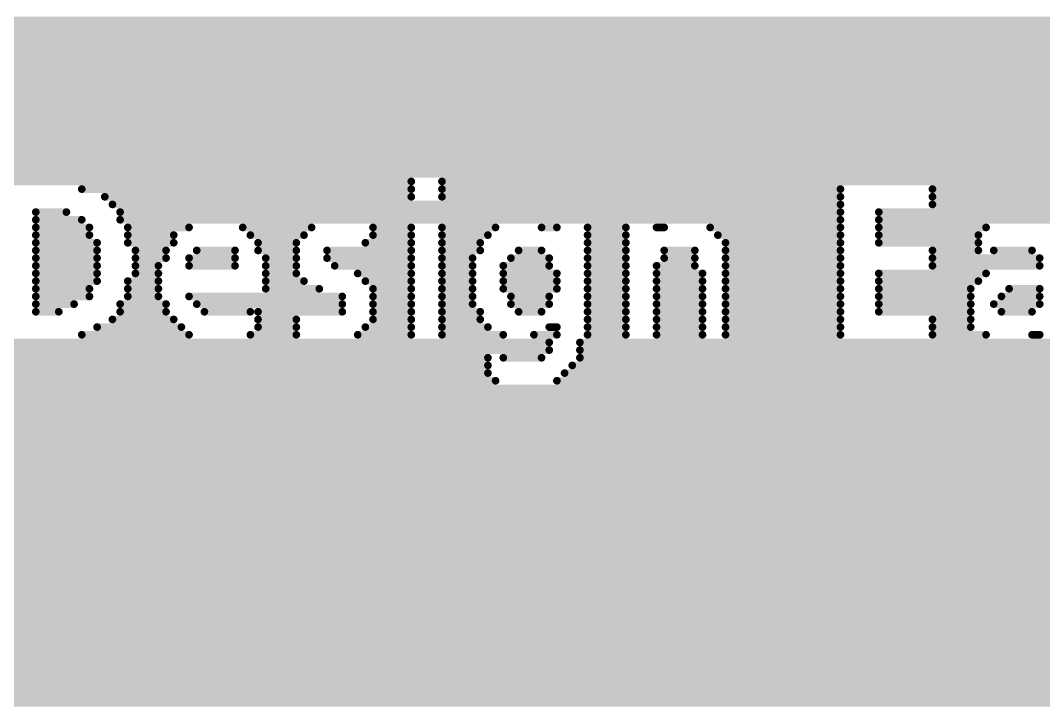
# Model space of a CAD drawing. Header units: millimetres. Extents: x 5 to 297, y 5 to 198.
# Drawn here: x 162.08 to 168.86, y 25.63 to 30.18 of the extents above; entities that cross this region are included whole.
import ezdxf

# ---------------------------------------------------------------- set-up
doc = ezdxf.new("R2010")
doc.units = ezdxf.units.MM
doc.layers.add('Mechanical16', color=56, linetype='Continuous')

msp = doc.modelspace()

# ---------------------------------------------------------------- linework, layer by layer
at = {"layer": 'Mechanical16', "const_width": 0.0508}
for points in [[(145.161, 30.1752), (175.133, 30.1752)], [(145.161, 30.1244), (175.133, 30.1244)], [(145.161, 30.0736), (175.133, 30.0736)], [(145.161, 30.0228), (175.133, 30.0228)], [(145.161, 29.972), (175.133, 29.972)], [(145.161, 29.9212), (175.133, 29.9212)], [(145.161, 29.8704), (175.133, 29.8704)], [(145.161, 29.8196), (175.133, 29.8196)], [(145.161, 29.7688), (175.133, 29.7688)], [(145.161, 29.718), (175.133, 29.718)], [(145.161, 29.6672), (175.133, 29.6672)], [(145.161, 29.6164), (175.133, 29.6164)], [(145.161, 29.5656), (175.133, 29.5656)], [(145.161, 29.5148), (175.133, 29.5148)], [(145.161, 29.464), (175.133, 29.464)], [(145.161, 29.4132), (175.133, 29.4132)], [(145.161, 29.3624), (175.133, 29.3624)], [(145.161, 29.3116), (175.133, 29.3116)], [(145.161, 29.2608), (175.133, 29.2608)], [(145.161, 29.21), (175.133, 29.21)], [(154.5082, 29.1592), (172.1358, 29.1592)], [(159.7406, 29.1084), (164.6682, 29.1084)], [(164.8714, 29.1084), (170.0022, 29.1084)], [(162.4838, 29.0576), (164.6682, 29.0576)], [(162.6362, 29.0068), (164.6682, 29.0068)], [(164.8714, 29.0576), (167.513, 29.0576)], [(164.8714, 29.0068), (167.513, 29.0068)], [(168.1226, 29.0576), (170.0022, 29.0576)], [(168.1226, 29.0068), (170.0022, 29.0068)], [(162.687, 28.956), (167.513, 28.956)], [(168.1226, 28.956), (172.2882, 28.956)], [(162.179, 28.9052), (162.3822, 28.9052)], [(162.7378, 28.9052), (167.513, 28.9052)], [(167.767, 28.9052), (172.2882, 28.9052)], [(162.179, 28.8544), (162.4838, 28.8544)], [(162.179, 28.8036), (162.5346, 28.8036)], [(162.7378, 28.8544), (167.513, 28.8544)], [(162.7886, 28.8036), (163.195, 28.8036)], [(163.5506, 28.8036), (164.0078, 28.8036)], [(164.4142, 28.8036), (164.6682, 28.8036)], [(164.8714, 28.8036), (165.227, 28.8036)], [(165.5318, 28.8036), (165.6334, 28.8036)], [(165.8366, 28.8036), (166.0906, 28.8036)], [(166.2938, 28.8036), (166.3446, 28.8036)], [(166.6494, 28.8036), (167.513, 28.8036)], [(167.767, 28.8544), (172.2882, 28.8544)], [(167.767, 28.8036), (168.4782, 28.8036)], [(162.179, 28.7528), (162.5346, 28.7528)], [(162.7886, 28.7528), (163.0934, 28.7528)], [(163.6014, 28.7528), (163.957, 28.7528)], [(164.4142, 28.7528), (164.6682, 28.7528)], [(164.8714, 28.7528), (165.1762, 28.7528)], [(165.8366, 28.7528), (166.0906, 28.7528)], [(166.7002, 28.7528), (167.513, 28.7528)], [(167.767, 28.7528), (168.4274, 28.7528)], [(162.179, 28.702), (162.5854, 28.702)], [(162.7886, 28.702), (163.0934, 28.702)], [(163.6522, 28.702), (163.9062, 28.702)], [(164.3634, 28.702), (164.6682, 28.702)], [(164.8714, 28.702), (165.1254, 28.702)], [(165.8366, 28.702), (166.0906, 28.702)], [(166.751, 28.702), (167.513, 28.702)], [(167.767, 28.702), (168.4274, 28.702)], [(162.179, 28.6512), (162.5854, 28.6512)], [(162.179, 28.6004), (162.5854, 28.6004)], [(162.8394, 28.6512), (163.0426, 28.6512)], [(162.8394, 28.6004), (163.0426, 28.6004)], [(163.195, 28.6004), (163.4998, 28.6004)], [(163.2458, 28.6512), (163.4998, 28.6512)], [(163.6522, 28.6512), (163.9062, 28.6512)], [(163.703, 28.6004), (163.9062, 28.6004)], [(164.1094, 28.6512), (164.6682, 28.6512)], [(164.1094, 28.6004), (164.6682, 28.6004)], [(164.8714, 28.6512), (165.1254, 28.6512)], [(164.8714, 28.6004), (165.0746, 28.6004)], [(165.3286, 28.6004), (165.5826, 28.6004)], [(165.3794, 28.6512), (165.5318, 28.6512)], [(165.8366, 28.6512), (166.0906, 28.6512)], [(165.8366, 28.6004), (166.0906, 28.6004)], [(166.3446, 28.6512), (166.5478, 28.6512)], [(166.3446, 28.6004), (166.5478, 28.6004)], [(166.751, 28.6512), (167.513, 28.6512)], [(166.751, 28.6004), (167.513, 28.6004)], [(168.1226, 28.6512), (168.4274, 28.6512)], [(168.1226, 28.6004), (168.8338, 28.6004)], [(168.529, 28.6512), (168.783, 28.6512)], [(162.179, 28.5496), (162.5854, 28.5496)], [(162.8394, 28.5496), (162.9918, 28.5496)], [(163.195, 28.5496), (163.4998, 28.5496)], [(163.703, 28.5496), (163.9062, 28.5496)], [(164.1602, 28.5496), (164.6682, 28.5496)], [(164.8714, 28.5496), (165.0746, 28.5496)], [(165.2778, 28.5496), (165.5826, 28.5496)], [(165.8366, 28.5496), (166.0906, 28.5496)], [(166.2938, 28.5496), (166.5478, 28.5496)], [(166.751, 28.5496), (167.513, 28.5496)], [(168.1226, 28.5496), (168.8338, 28.5496)], [(162.179, 28.4988), (162.5854, 28.4988)], [(162.8394, 28.4988), (162.9918, 28.4988)], [(163.703, 28.4988), (163.9062, 28.4988)], [(164.3126, 28.4988), (164.6682, 28.4988)], [(164.8714, 28.4988), (165.0746, 28.4988)], [(165.2778, 28.4988), (165.6334, 28.4988)], [(165.8366, 28.4988), (166.0906, 28.4988)], [(166.2938, 28.4988), (166.5986, 28.4988)], [(166.751, 28.4988), (167.513, 28.4988)], [(167.767, 28.4988), (168.4782, 28.4988)], [(162.179, 28.448), (162.5854, 28.448)], [(162.179, 28.3972), (162.5346, 28.3972)], [(162.7886, 28.448), (162.9918, 28.448)], [(162.7886, 28.3972), (162.9918, 28.3972)], [(163.703, 28.448), (163.957, 28.448)], [(163.703, 28.3972), (164.0586, 28.3972)], [(164.3634, 28.448), (164.6682, 28.448)], [(164.4142, 28.3972), (164.6682, 28.3972)], [(164.8714, 28.448), (165.0746, 28.448)], [(164.8714, 28.3972), (165.0746, 28.3972)], [(165.2778, 28.448), (165.6334, 28.448)], [(165.2778, 28.3972), (165.6334, 28.3972)], [(165.8366, 28.448), (166.0906, 28.448)], [(165.8366, 28.3972), (166.0906, 28.3972)], [(166.2938, 28.448), (166.5986, 28.448)], [(166.2938, 28.3972), (166.5986, 28.3972)], [(166.751, 28.448), (167.513, 28.448)], [(166.751, 28.3972), (167.513, 28.3972)], [(167.767, 28.448), (168.4274, 28.448)], [(167.767, 28.3972), (168.3766, 28.3972)], [(168.6306, 28.3972), (168.8338, 28.3972)], [(162.179, 28.3464), (162.5346, 28.3464)], [(162.7886, 28.3464), (162.9918, 28.3464)], [(163.195, 28.3464), (164.211, 28.3464)], [(164.4142, 28.3464), (164.6682, 28.3464)], [(164.8714, 28.3464), (165.0746, 28.3464)], [(165.3286, 28.3464), (165.5826, 28.3464)], [(165.8366, 28.3464), (166.0906, 28.3464)], [(166.2938, 28.3464), (166.5986, 28.3464)], [(166.751, 28.3464), (167.513, 28.3464)], [(167.767, 28.3464), (168.3766, 28.3464)], [(168.5798, 28.3464), (168.8338, 28.3464)], [(162.179, 28.2956), (162.433, 28.2956)], [(162.7378, 28.2956), (163.0426, 28.2956)], [(163.2458, 28.2956), (164.211, 28.2956)], [(164.4142, 28.2956), (164.6682, 28.2956)], [(164.8714, 28.2956), (165.0746, 28.2956)], [(165.3286, 28.2956), (165.5826, 28.2956)], [(165.8366, 28.2956), (166.0906, 28.2956)], [(166.2938, 28.2956), (166.5986, 28.2956)], [(166.751, 28.2956), (167.513, 28.2956)], [(167.767, 28.2956), (168.3766, 28.2956)], [(168.529, 28.2956), (168.8338, 28.2956)], [(162.179, 28.2448), (162.3314, 28.2448)], [(162.687, 28.194), (163.0934, 28.194)], [(162.7378, 28.2448), (163.0426, 28.2448)], [(163.2966, 28.2448), (163.6014, 28.2448)], [(163.6522, 28.2448), (164.211, 28.2448)], [(163.6522, 28.194), (163.9062, 28.194)], [(164.4142, 28.2448), (164.6682, 28.2448)], [(164.4142, 28.194), (164.6682, 28.194)], [(164.8714, 28.2448), (165.1254, 28.2448)], [(164.8714, 28.194), (165.1254, 28.194)], [(165.3794, 28.2448), (165.5318, 28.2448)], [(165.8366, 28.2448), (166.0906, 28.2448)], [(165.8366, 28.194), (166.0906, 28.194)], [(166.2938, 28.2448), (166.5986, 28.2448)], [(166.2938, 28.194), (166.5986, 28.194)], [(166.751, 28.2448), (167.513, 28.2448)], [(166.751, 28.194), (167.513, 28.194)], [(167.767, 28.2448), (168.3766, 28.2448)], [(168.1226, 28.194), (168.3766, 28.194)], [(168.5798, 28.2448), (168.783, 28.2448)], [(162.5854, 28.1432), (163.1442, 28.1432)], [(163.6522, 28.1432), (163.9062, 28.1432)], [(164.3634, 28.1432), (164.6682, 28.1432)], [(164.8714, 28.1432), (165.1762, 28.1432)], [(165.5826, 28.1432), (165.6334, 28.1432)], [(165.8366, 28.1432), (166.0906, 28.1432)], [(166.2938, 28.1432), (166.5986, 28.1432)], [(166.751, 28.1432), (167.513, 28.1432)], [(168.1226, 28.1432), (168.3766, 28.1432)], [(162.4838, 28.0924), (163.195, 28.0924)], [(163.6014, 28.0924), (163.9062, 28.0924)], [(164.3126, 28.0924), (164.6682, 28.0924)], [(164.8714, 28.0924), (165.2778, 28.0924)], [(165.481, 28.0924), (165.6334, 28.0924)], [(165.8366, 28.0924), (166.0906, 28.0924)], [(166.2938, 28.0924), (166.5986, 28.0924)], [(166.751, 28.0924), (167.513, 28.0924)], [(168.1226, 28.0924), (168.4782, 28.0924)], [(168.783, 28.0924), (168.8338, 28.0924)], [(152.6794, 28.0416), (165.5826, 28.0416)], [(152.6794, 27.9908), (165.5826, 27.9908)], [(165.7858, 28.0416), (175.133, 28.0416)], [(165.7858, 27.9908), (175.133, 27.9908)], [(152.6286, 27.94), (165.1762, 27.94)], [(165.2778, 27.94), (165.5318, 27.94)], [(165.7858, 27.94), (175.133, 27.94)], [(152.6286, 27.8892), (165.1762, 27.8892)], [(165.735, 27.8892), (175.133, 27.8892)], [(152.527, 27.7876), (165.227, 27.7876)], [(152.5778, 27.8384), (165.1762, 27.8384)], [(165.6334, 27.7876), (175.133, 27.7876)], [(165.6842, 27.8384), (175.133, 27.8384)], [(145.161, 27.7368), (175.133, 27.7368)], [(145.161, 27.686), (175.133, 27.686)], [(145.161, 27.6352), (175.133, 27.6352)], [(145.161, 27.5844), (175.133, 27.5844)], [(145.161, 27.5336), (175.133, 27.5336)], [(145.161, 27.4828), (175.133, 27.4828)], [(145.161, 27.432), (175.133, 27.432)], [(145.161, 27.3812), (175.133, 27.3812)], [(145.161, 27.3304), (175.133, 27.3304)], [(145.161, 27.2796), (175.133, 27.2796)], [(145.161, 27.2288), (175.133, 27.2288)], [(145.161, 27.178), (175.133, 27.178)], [(145.161, 27.1272), (175.133, 27.1272)], [(145.161, 27.0764), (175.133, 27.0764)], [(145.161, 27.0256), (175.0822, 27.0256)], [(145.161, 26.9748), (175.0822, 26.9748)], [(145.161, 26.924), (175.0822, 26.924)], [(145.161, 26.8732), (175.0314, 26.8732)], [(145.161, 26.8224), (175.0314, 26.8224)], [(145.161, 26.7716), (175.0314, 26.7716)], [(145.161, 26.7208), (174.9806, 26.7208)], [(145.161, 26.67), (174.9806, 26.67)], [(145.161, 26.6192), (174.9298, 26.6192)], [(145.161, 26.5684), (174.9298, 26.5684)], [(145.161, 26.5176), (174.879, 26.5176)], [(145.161, 26.4668), (174.8282, 26.4668)], [(145.161, 26.416), (174.8282, 26.416)], [(145.161, 26.3652), (174.7774, 26.3652)], [(145.161, 26.3144), (174.7266, 26.3144)], [(145.161, 26.2636), (174.6758, 26.2636)], [(145.161, 26.2128), (174.625, 26.2128)], [(145.161, 26.162), (174.5742, 26.162)], [(145.161, 26.1112), (174.5234, 26.1112)], [(145.161, 26.0604), (174.4726, 26.0604)], [(145.161, 26.0096), (174.4218, 26.0096)], [(145.161, 25.9588), (174.371, 25.9588)], [(145.161, 25.908), (174.3202, 25.908)], [(145.161, 25.8572), (174.2186, 25.8572)], [(145.161, 25.8064), (174.1678, 25.8064)], [(145.161, 25.7556), (174.0662, 25.7556)], [(145.161, 25.7048), (173.9646, 25.7048)], [(145.161, 25.654), (173.863, 25.654)]]:
    msp.add_lwpolyline(points, dxfattribs=at)
at = {"layer": 'Mechanical16', "const_width": 0.0254}
for points in [[(164.6555, 29.1084, 1), (164.6809, 29.1084, 1)], [(164.8587, 29.1084, 1), (164.8841, 29.1084, 1)], [(162.4711, 29.0576, 1), (162.4965, 29.0576, 1)], [(162.6235, 29.0068, 1), (162.6489, 29.0068, 1)], [(164.6555, 29.0576, 1), (164.6809, 29.0576, 1)], [(164.6555, 29.0068, 1), (164.6809, 29.0068, 1)], [(164.8587, 29.0576, 1), (164.8841, 29.0576, 1)], [(164.8587, 29.0068, 1), (164.8841, 29.0068, 1)], [(167.5003, 29.0576, 1), (167.5257, 29.0576, 1)], [(167.5003, 29.0068, 1), (167.5257, 29.0068, 1)], [(168.1099, 29.0576, 1), (168.1353, 29.0576, 1)], [(168.1099, 29.0068, 1), (168.1353, 29.0068, 1)], [(162.6743, 28.956, 1), (162.6997, 28.956, 1)], [(167.5003, 28.956, 1), (167.5257, 28.956, 1)], [(168.1099, 28.956, 1), (168.1353, 28.956, 1)], [(162.1663, 28.9052, 1), (162.1917, 28.9052, 1)], [(162.3695, 28.9052, 1), (162.3949, 28.9052, 1)], [(162.7251, 28.9052, 1), (162.7505, 28.9052, 1)], [(167.5003, 28.9052, 1), (167.5257, 28.9052, 1)], [(167.7543, 28.9052, 1), (167.7797, 28.9052, 1)], [(162.1663, 28.8544, 1), (162.1917, 28.8544, 1)], [(162.1663, 28.8036, 1), (162.1917, 28.8036, 1)], [(162.4711, 28.8544, 1), (162.4965, 28.8544, 1)], [(162.5219, 28.8036, 1), (162.5473, 28.8036, 1)], [(162.7251, 28.8544, 1), (162.7505, 28.8544, 1)], [(162.7759, 28.8036, 1), (162.8013, 28.8036, 1)], [(163.1823, 28.8036, 1), (163.2077, 28.8036, 1)], [(163.5379, 28.8036, 1), (163.5633, 28.8036, 1)], [(163.9951, 28.8036, 1), (164.0205, 28.8036, 1)], [(164.4015, 28.8036, 1), (164.4269, 28.8036, 1)], [(164.6555, 28.8036, 1), (164.6809, 28.8036, 1)], [(164.8587, 28.8036, 1), (164.8841, 28.8036, 1)], [(165.2143, 28.8036, 1), (165.2397, 28.8036, 1)], [(165.5191, 28.8036, 1), (165.5445, 28.8036, 1)], [(165.6207, 28.8036, 1), (165.6461, 28.8036, 1)], [(165.8239, 28.8036, 1), (165.8493, 28.8036, 1)], [(166.0779, 28.8036, 1), (166.1033, 28.8036, 1)], [(166.2811, 28.8036, 1), (166.3065, 28.8036, 1)], [(166.3319, 28.8036, 1), (166.3573, 28.8036, 1)], [(166.6367, 28.8036, 1), (166.6621, 28.8036, 1)], [(167.5003, 28.8544, 1), (167.5257, 28.8544, 1)], [(167.5003, 28.8036, 1), (167.5257, 28.8036, 1)], [(167.7543, 28.8544, 1), (167.7797, 28.8544, 1)], [(167.7543, 28.8036, 1), (167.7797, 28.8036, 1)], [(168.4655, 28.8036, 1), (168.4909, 28.8036, 1)], [(162.1663, 28.7528, 1), (162.1917, 28.7528, 1)], [(162.5219, 28.7528, 1), (162.5473, 28.7528, 1)], [(162.7759, 28.7528, 1), (162.8013, 28.7528, 1)], [(163.0807, 28.7528, 1), (163.1061, 28.7528, 1)], [(163.5887, 28.7528, 1), (163.6141, 28.7528, 1)], [(163.9443, 28.7528, 1), (163.9697, 28.7528, 1)], [(164.4015, 28.7528, 1), (164.4269, 28.7528, 1)], [(164.6555, 28.7528, 1), (164.6809, 28.7528, 1)], [(164.8587, 28.7528, 1), (164.8841, 28.7528, 1)], [(165.1635, 28.7528, 1), (165.1889, 28.7528, 1)], [(165.8239, 28.7528, 1), (165.8493, 28.7528, 1)], [(166.0779, 28.7528, 1), (166.1033, 28.7528, 1)], [(166.6875, 28.7528, 1), (166.7129, 28.7528, 1)], [(167.5003, 28.7528, 1), (167.5257, 28.7528, 1)], [(167.7543, 28.7528, 1), (167.7797, 28.7528, 1)], [(168.4147, 28.7528, 1), (168.4401, 28.7528, 1)], [(162.1663, 28.702, 1), (162.1917, 28.702, 1)], [(162.5727, 28.702, 1), (162.5981, 28.702, 1)], [(162.7759, 28.702, 1), (162.8013, 28.702, 1)], [(163.0807, 28.702, 1), (163.1061, 28.702, 1)], [(163.6395, 28.702, 1), (163.6649, 28.702, 1)], [(163.8935, 28.702, 1), (163.9189, 28.702, 1)], [(164.3507, 28.702, 1), (164.3761, 28.702, 1)], [(164.6555, 28.702, 1), (164.6809, 28.702, 1)], [(164.8587, 28.702, 1), (164.8841, 28.702, 1)], [(165.1127, 28.702, 1), (165.1381, 28.702, 1)], [(165.8239, 28.702, 1), (165.8493, 28.702, 1)], [(166.0779, 28.702, 1), (166.1033, 28.702, 1)], [(166.7383, 28.702, 1), (166.7637, 28.702, 1)], [(167.5003, 28.702, 1), (167.5257, 28.702, 1)], [(167.7543, 28.702, 1), (167.7797, 28.702, 1)], [(168.4147, 28.702, 1), (168.4401, 28.702, 1)], [(162.1663, 28.6512, 1), (162.1917, 28.6512, 1)], [(162.1663, 28.6004, 1), (162.1917, 28.6004, 1)], [(162.5727, 28.6512, 1), (162.5981, 28.6512, 1)], [(162.5727, 28.6004, 1), (162.5981, 28.6004, 1)], [(162.8267, 28.6512, 1), (162.8521, 28.6512, 1)], [(162.8267, 28.6004, 1), (162.8521, 28.6004, 1)], [(163.0299, 28.6512, 1), (163.0553, 28.6512, 1)], [(163.0299, 28.6004, 1), (163.0553, 28.6004, 1)], [(163.1823, 28.6004, 1), (163.2077, 28.6004, 1)], [(163.2331, 28.6512, 1), (163.2585, 28.6512, 1)], [(163.4871, 28.6512, 1), (163.5125, 28.6512, 1)], [(163.4871, 28.6004, 1), (163.5125, 28.6004, 1)], [(163.6395, 28.6512, 1), (163.6649, 28.6512, 1)], [(163.6903, 28.6004, 1), (163.7157, 28.6004, 1)], [(163.8935, 28.6512, 1), (163.9189, 28.6512, 1)], [(163.8935, 28.6004, 1), (163.9189, 28.6004, 1)], [(164.0967, 28.6512, 1), (164.1221, 28.6512, 1)], [(164.0967, 28.6004, 1), (164.1221, 28.6004, 1)], [(164.6555, 28.6512, 1), (164.6809, 28.6512, 1)], [(164.6555, 28.6004, 1), (164.6809, 28.6004, 1)], [(164.8587, 28.6512, 1), (164.8841, 28.6512, 1)], [(164.8587, 28.6004, 1), (164.8841, 28.6004, 1)], [(165.0619, 28.6004, 1), (165.0873, 28.6004, 1)], [(165.1127, 28.6512, 1), (165.1381, 28.6512, 1)], [(165.3159, 28.6004, 1), (165.3413, 28.6004, 1)], [(165.3667, 28.6512, 1), (165.3921, 28.6512, 1)], [(165.5191, 28.6512, 1), (165.5445, 28.6512, 1)], [(165.5699, 28.6004, 1), (165.5953, 28.6004, 1)], [(165.8239, 28.6512, 1), (165.8493, 28.6512, 1)], [(165.8239, 28.6004, 1), (165.8493, 28.6004, 1)], [(166.0779, 28.6512, 1), (166.1033, 28.6512, 1)], [(166.0779, 28.6004, 1), (166.1033, 28.6004, 1)], [(166.3319, 28.6512, 1), (166.3573, 28.6512, 1)], [(166.3319, 28.6004, 1), (166.3573, 28.6004, 1)], [(166.5351, 28.6512, 1), (166.5605, 28.6512, 1)], [(166.5351, 28.6004, 1), (166.5605, 28.6004, 1)], [(166.7383, 28.6512, 1), (166.7637, 28.6512, 1)], [(166.7383, 28.6004, 1), (166.7637, 28.6004, 1)], [(167.5003, 28.6512, 1), (167.5257, 28.6512, 1)], [(167.5003, 28.6004, 1), (167.5257, 28.6004, 1)], [(168.1099, 28.6512, 1), (168.1353, 28.6512, 1)], [(168.1099, 28.6004, 1), (168.1353, 28.6004, 1)], [(168.4147, 28.6512, 1), (168.4401, 28.6512, 1)], [(168.5163, 28.6512, 1), (168.5417, 28.6512, 1)], [(168.7703, 28.6512, 1), (168.7957, 28.6512, 1)], [(168.8211, 28.6004, 1), (168.8465, 28.6004, 1)], [(162.1663, 28.5496, 1), (162.1917, 28.5496, 1)], [(162.5727, 28.5496, 1), (162.5981, 28.5496, 1)], [(162.8267, 28.5496, 1), (162.8521, 28.5496, 1)], [(162.9791, 28.5496, 1), (163.0045, 28.5496, 1)], [(163.1823, 28.5496, 1), (163.2077, 28.5496, 1)], [(163.4871, 28.5496, 1), (163.5125, 28.5496, 1)], [(163.6903, 28.5496, 1), (163.7157, 28.5496, 1)], [(163.8935, 28.5496, 1), (163.9189, 28.5496, 1)], [(164.1475, 28.5496, 1), (164.1729, 28.5496, 1)], [(164.6555, 28.5496, 1), (164.6809, 28.5496, 1)], [(164.8587, 28.5496, 1), (164.8841, 28.5496, 1)], [(165.0619, 28.5496, 1), (165.0873, 28.5496, 1)], [(165.2651, 28.5496, 1), (165.2905, 28.5496, 1)], [(165.5699, 28.5496, 1), (165.5953, 28.5496, 1)], [(165.8239, 28.5496, 1), (165.8493, 28.5496, 1)], [(166.0779, 28.5496, 1), (166.1033, 28.5496, 1)], [(166.2811, 28.5496, 1), (166.3065, 28.5496, 1)], [(166.5351, 28.5496, 1), (166.5605, 28.5496, 1)], [(166.7383, 28.5496, 1), (166.7637, 28.5496, 1)], [(167.5003, 28.5496, 1), (167.5257, 28.5496, 1)], [(168.1099, 28.5496, 1), (168.1353, 28.5496, 1)], [(168.8211, 28.5496, 1), (168.8465, 28.5496, 1)], [(162.1663, 28.4988, 1), (162.1917, 28.4988, 1)], [(162.5727, 28.4988, 1), (162.5981, 28.4988, 1)], [(162.8267, 28.4988, 1), (162.8521, 28.4988, 1)], [(162.9791, 28.4988, 1), (163.0045, 28.4988, 1)], [(163.6903, 28.4988, 1), (163.7157, 28.4988, 1)], [(163.8935, 28.4988, 1), (163.9189, 28.4988, 1)], [(164.2999, 28.4988, 1), (164.3253, 28.4988, 1)], [(164.6555, 28.4988, 1), (164.6809, 28.4988, 1)], [(164.8587, 28.4988, 1), (164.8841, 28.4988, 1)], [(165.0619, 28.4988, 1), (165.0873, 28.4988, 1)], [(165.2651, 28.4988, 1), (165.2905, 28.4988, 1)], [(165.6207, 28.4988, 1), (165.6461, 28.4988, 1)], [(165.8239, 28.4988, 1), (165.8493, 28.4988, 1)], [(166.0779, 28.4988, 1), (166.1033, 28.4988, 1)], [(166.2811, 28.4988, 1), (166.3065, 28.4988, 1)], [(166.5859, 28.4988, 1), (166.6113, 28.4988, 1)], [(166.7383, 28.4988, 1), (166.7637, 28.4988, 1)], [(167.5003, 28.4988, 1), (167.5257, 28.4988, 1)], [(167.7543, 28.4988, 1), (167.7797, 28.4988, 1)], [(168.4655, 28.4988, 1), (168.4909, 28.4988, 1)], [(162.1663, 28.448, 1), (162.1917, 28.448, 1)], [(162.1663, 28.3972, 1), (162.1917, 28.3972, 1)], [(162.5219, 28.3972, 1), (162.5473, 28.3972, 1)], [(162.5727, 28.448, 1), (162.5981, 28.448, 1)], [(162.7759, 28.448, 1), (162.8013, 28.448, 1)], [(162.7759, 28.3972, 1), (162.8013, 28.3972, 1)], [(162.9791, 28.448, 1), (163.0045, 28.448, 1)], [(162.9791, 28.3972, 1), (163.0045, 28.3972, 1)], [(163.6903, 28.448, 1), (163.7157, 28.448, 1)], [(163.6903, 28.3972, 1), (163.7157, 28.3972, 1)], [(163.9443, 28.448, 1), (163.9697, 28.448, 1)], [(164.0459, 28.3972, 1), (164.0713, 28.3972, 1)], [(164.3507, 28.448, 1), (164.3761, 28.448, 1)], [(164.4015, 28.3972, 1), (164.4269, 28.3972, 1)], [(164.6555, 28.448, 1), (164.6809, 28.448, 1)], [(164.6555, 28.3972, 1), (164.6809, 28.3972, 1)], [(164.8587, 28.448, 1), (164.8841, 28.448, 1)], [(164.8587, 28.3972, 1), (164.8841, 28.3972, 1)], [(165.0619, 28.448, 1), (165.0873, 28.448, 1)], [(165.0619, 28.3972, 1), (165.0873, 28.3972, 1)], [(165.2651, 28.448, 1), (165.2905, 28.448, 1)], [(165.2651, 28.3972, 1), (165.2905, 28.3972, 1)], [(165.6207, 28.448, 1), (165.6461, 28.448, 1)], [(165.6207, 28.3972, 1), (165.6461, 28.3972, 1)], [(165.8239, 28.448, 1), (165.8493, 28.448, 1)], [(165.8239, 28.3972, 1), (165.8493, 28.3972, 1)], [(166.0779, 28.448, 1), (166.1033, 28.448, 1)], [(166.0779, 28.3972, 1), (166.1033, 28.3972, 1)], [(166.2811, 28.448, 1), (166.3065, 28.448, 1)], [(166.2811, 28.3972, 1), (166.3065, 28.3972, 1)], [(166.5859, 28.448, 1), (166.6113, 28.448, 1)], [(166.5859, 28.3972, 1), (166.6113, 28.3972, 1)], [(166.7383, 28.448, 1), (166.7637, 28.448, 1)], [(166.7383, 28.3972, 1), (166.7637, 28.3972, 1)], [(167.5003, 28.448, 1), (167.5257, 28.448, 1)], [(167.5003, 28.3972, 1), (167.5257, 28.3972, 1)], [(167.7543, 28.448, 1), (167.7797, 28.448, 1)], [(167.7543, 28.3972, 1), (167.7797, 28.3972, 1)], [(168.3639, 28.3972, 1), (168.3893, 28.3972, 1)], [(168.4147, 28.448, 1), (168.4401, 28.448, 1)], [(168.6179, 28.3972, 1), (168.6433, 28.3972, 1)], [(168.8211, 28.3972, 1), (168.8465, 28.3972, 1)], [(162.1663, 28.3464, 1), (162.1917, 28.3464, 1)], [(162.5219, 28.3464, 1), (162.5473, 28.3464, 1)], [(162.7759, 28.3464, 1), (162.8013, 28.3464, 1)], [(162.9791, 28.3464, 1), (163.0045, 28.3464, 1)], [(163.1823, 28.3464, 1), (163.2077, 28.3464, 1)], [(164.1983, 28.3464, 1), (164.2237, 28.3464, 1)], [(164.4015, 28.3464, 1), (164.4269, 28.3464, 1)], [(164.6555, 28.3464, 1), (164.6809, 28.3464, 1)], [(164.8587, 28.3464, 1), (164.8841, 28.3464, 1)], [(165.0619, 28.3464, 1), (165.0873, 28.3464, 1)], [(165.3159, 28.3464, 1), (165.3413, 28.3464, 1)], [(165.5699, 28.3464, 1), (165.5953, 28.3464, 1)], [(165.8239, 28.3464, 1), (165.8493, 28.3464, 1)], [(166.0779, 28.3464, 1), (166.1033, 28.3464, 1)], [(166.2811, 28.3464, 1), (166.3065, 28.3464, 1)], [(166.5859, 28.3464, 1), (166.6113, 28.3464, 1)], [(166.7383, 28.3464, 1), (166.7637, 28.3464, 1)], [(167.5003, 28.3464, 1), (167.5257, 28.3464, 1)], [(167.7543, 28.3464, 1), (167.7797, 28.3464, 1)], [(168.3639, 28.3464, 1), (168.3893, 28.3464, 1)], [(168.5671, 28.3464, 1), (168.5925, 28.3464, 1)], [(168.8211, 28.3464, 1), (168.8465, 28.3464, 1)], [(162.1663, 28.2956, 1), (162.1917, 28.2956, 1)], [(162.4203, 28.2956, 1), (162.4457, 28.2956, 1)], [(162.7251, 28.2956, 1), (162.7505, 28.2956, 1)], [(163.0299, 28.2956, 1), (163.0553, 28.2956, 1)], [(163.2331, 28.2956, 1), (163.2585, 28.2956, 1)], [(164.1983, 28.2956, 1), (164.2237, 28.2956, 1)], [(164.4015, 28.2956, 1), (164.4269, 28.2956, 1)], [(164.6555, 28.2956, 1), (164.6809, 28.2956, 1)], [(164.8587, 28.2956, 1), (164.8841, 28.2956, 1)], [(165.0619, 28.2956, 1), (165.0873, 28.2956, 1)], [(165.3159, 28.2956, 1), (165.3413, 28.2956, 1)], [(165.5699, 28.2956, 1), (165.5953, 28.2956, 1)], [(165.8239, 28.2956, 1), (165.8493, 28.2956, 1)], [(166.0779, 28.2956, 1), (166.1033, 28.2956, 1)], [(166.2811, 28.2956, 1), (166.3065, 28.2956, 1)], [(166.5859, 28.2956, 1), (166.6113, 28.2956, 1)], [(166.7383, 28.2956, 1), (166.7637, 28.2956, 1)], [(167.5003, 28.2956, 1), (167.5257, 28.2956, 1)], [(167.7543, 28.2956, 1), (167.7797, 28.2956, 1)], [(168.3639, 28.2956, 1), (168.3893, 28.2956, 1)], [(168.5163, 28.2956, 1), (168.5417, 28.2956, 1)], [(168.8211, 28.2956, 1), (168.8465, 28.2956, 1)], [(162.1663, 28.2448, 1), (162.1917, 28.2448, 1)], [(162.3187, 28.2448, 1), (162.3441, 28.2448, 1)], [(162.6743, 28.194, 1), (162.6997, 28.194, 1)], [(162.7251, 28.2448, 1), (162.7505, 28.2448, 1)], [(163.0299, 28.2448, 1), (163.0553, 28.2448, 1)], [(163.0807, 28.194, 1), (163.1061, 28.194, 1)], [(163.2839, 28.2448, 1), (163.3093, 28.2448, 1)], [(163.5887, 28.2448, 1), (163.6141, 28.2448, 1)], [(163.6395, 28.2448, 1), (163.6649, 28.2448, 1)], [(163.6395, 28.194, 1), (163.6649, 28.194, 1)], [(163.8935, 28.194, 1), (163.9189, 28.194, 1)], [(164.1983, 28.2448, 1), (164.2237, 28.2448, 1)], [(164.4015, 28.2448, 1), (164.4269, 28.2448, 1)], [(164.4015, 28.194, 1), (164.4269, 28.194, 1)], [(164.6555, 28.2448, 1), (164.6809, 28.2448, 1)], [(164.6555, 28.194, 1), (164.6809, 28.194, 1)], [(164.8587, 28.2448, 1), (164.8841, 28.2448, 1)], [(164.8587, 28.194, 1), (164.8841, 28.194, 1)], [(165.1127, 28.2448, 1), (165.1381, 28.2448, 1)], [(165.1127, 28.194, 1), (165.1381, 28.194, 1)], [(165.3667, 28.2448, 1), (165.3921, 28.2448, 1)], [(165.5191, 28.2448, 1), (165.5445, 28.2448, 1)], [(165.8239, 28.2448, 1), (165.8493, 28.2448, 1)], [(165.8239, 28.194, 1), (165.8493, 28.194, 1)], [(166.0779, 28.2448, 1), (166.1033, 28.2448, 1)], [(166.0779, 28.194, 1), (166.1033, 28.194, 1)], [(166.2811, 28.2448, 1), (166.3065, 28.2448, 1)], [(166.2811, 28.194, 1), (166.3065, 28.194, 1)], [(166.5859, 28.2448, 1), (166.6113, 28.2448, 1)], [(166.5859, 28.194, 1), (166.6113, 28.194, 1)], [(166.7383, 28.2448, 1), (166.7637, 28.2448, 1)], [(166.7383, 28.194, 1), (166.7637, 28.194, 1)], [(167.5003, 28.2448, 1), (167.5257, 28.2448, 1)], [(167.5003, 28.194, 1), (167.5257, 28.194, 1)], [(167.7543, 28.2448, 1), (167.7797, 28.2448, 1)], [(168.1099, 28.194, 1), (168.1353, 28.194, 1)], [(168.3639, 28.2448, 1), (168.3893, 28.2448, 1)], [(168.3639, 28.194, 1), (168.3893, 28.194, 1)], [(168.5671, 28.2448, 1), (168.5925, 28.2448, 1)], [(168.7703, 28.2448, 1), (168.7957, 28.2448, 1)], [(162.5727, 28.1432, 1), (162.5981, 28.1432, 1)], [(163.1315, 28.1432, 1), (163.1569, 28.1432, 1)], [(163.6395, 28.1432, 1), (163.6649, 28.1432, 1)], [(163.8935, 28.1432, 1), (163.9189, 28.1432, 1)], [(164.3507, 28.1432, 1), (164.3761, 28.1432, 1)], [(164.6555, 28.1432, 1), (164.6809, 28.1432, 1)], [(164.8587, 28.1432, 1), (164.8841, 28.1432, 1)], [(165.1635, 28.1432, 1), (165.1889, 28.1432, 1)], [(165.5699, 28.1432, 1), (165.5953, 28.1432, 1)], [(165.6207, 28.1432, 1), (165.6461, 28.1432, 1)], [(165.8239, 28.1432, 1), (165.8493, 28.1432, 1)], [(166.0779, 28.1432, 1), (166.1033, 28.1432, 1)], [(166.2811, 28.1432, 1), (166.3065, 28.1432, 1)], [(166.5859, 28.1432, 1), (166.6113, 28.1432, 1)], [(166.7383, 28.1432, 1), (166.7637, 28.1432, 1)], [(167.5003, 28.1432, 1), (167.5257, 28.1432, 1)], [(168.1099, 28.1432, 1), (168.1353, 28.1432, 1)], [(168.3639, 28.1432, 1), (168.3893, 28.1432, 1)], [(162.4711, 28.0924, 1), (162.4965, 28.0924, 1)], [(163.1823, 28.0924, 1), (163.2077, 28.0924, 1)], [(163.5887, 28.0924, 1), (163.6141, 28.0924, 1)], [(163.8935, 28.0924, 1), (163.9189, 28.0924, 1)], [(164.2999, 28.0924, 1), (164.3253, 28.0924, 1)], [(164.6555, 28.0924, 1), (164.6809, 28.0924, 1)], [(164.8587, 28.0924, 1), (164.8841, 28.0924, 1)], [(165.2651, 28.0924, 1), (165.2905, 28.0924, 1)], [(165.4683, 28.0924, 1), (165.4937, 28.0924, 1)], [(165.6207, 28.0924, 1), (165.6461, 28.0924, 1)], [(165.8239, 28.0924, 1), (165.8493, 28.0924, 1)], [(166.0779, 28.0924, 1), (166.1033, 28.0924, 1)], [(166.2811, 28.0924, 1), (166.3065, 28.0924, 1)], [(166.5859, 28.0924, 1), (166.6113, 28.0924, 1)], [(166.7383, 28.0924, 1), (166.7637, 28.0924, 1)], [(167.5003, 28.0924, 1), (167.5257, 28.0924, 1)], [(168.1099, 28.0924, 1), (168.1353, 28.0924, 1)], [(168.4655, 28.0924, 1), (168.4909, 28.0924, 1)], [(168.7703, 28.0924, 1), (168.7957, 28.0924, 1)], [(168.8211, 28.0924, 1), (168.8465, 28.0924, 1)], [(165.5699, 28.0416, 1), (165.5953, 28.0416, 1)], [(165.5699, 27.9908, 1), (165.5953, 27.9908, 1)], [(165.7731, 28.0416, 1), (165.7985, 28.0416, 1)], [(165.7731, 27.9908, 1), (165.7985, 27.9908, 1)], [(165.1635, 27.94, 1), (165.1889, 27.94, 1)], [(165.2651, 27.94, 1), (165.2905, 27.94, 1)], [(165.5191, 27.94, 1), (165.5445, 27.94, 1)], [(165.7731, 27.94, 1), (165.7985, 27.94, 1)], [(165.1635, 27.8892, 1), (165.1889, 27.8892, 1)], [(165.7223, 27.8892, 1), (165.7477, 27.8892, 1)], [(165.1635, 27.8384, 1), (165.1889, 27.8384, 1)], [(165.2143, 27.7876, 1), (165.2397, 27.7876, 1)], [(165.6207, 27.7876, 1), (165.6461, 27.7876, 1)], [(165.6715, 27.8384, 1), (165.6969, 27.8384, 1)]]:
    msp.add_lwpolyline(points, format="xyb", close=True, dxfattribs=at)

doc.saveas('drawing.dxf')
